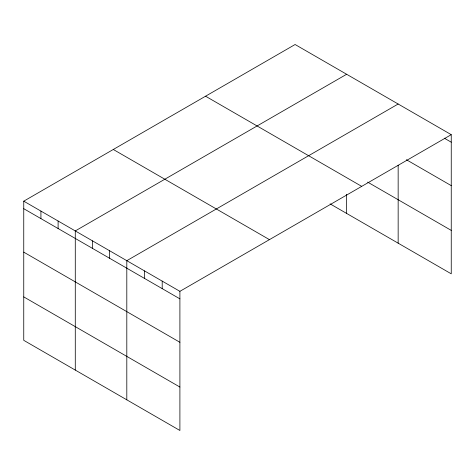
<?xml version="1.0" encoding="UTF-8"?>
<svg xmlns="http://www.w3.org/2000/svg" width="475" height="475" viewBox="0 0 475 475"><rect width="100%" height="100%" fill="white"/><g stroke="black" fill="none" stroke-linecap="round" stroke-linejoin="round"><path stroke-width="0.71" d="M451.25 134.668L295.1 44.513L23.75 201.174L23.75 340.332L179.9 430.487L179.9 291.329L451.25 134.668L451.25 273.826L330.089 203.87M346.631 74.266L75.282 230.927L75.282 370.084M398.157 104.013L126.807 260.674L126.807 399.837M444.297 138.178L451.25 142.191M406.374 159.719L451.25 185.63M367.62 182.103L451.25 230.387M205.556 96.211L361.707 186.366M113.293 149.477L269.444 239.632M23.75 201.174L179.9 291.329M23.75 208.697L179.9 298.852M23.75 252.142L179.9 342.291M23.75 296.893L179.9 387.048M398.157 165.247L398.157 243.17M346.631 194.281L346.631 213.423M162.201 281.111L162.201 288.634M144.507 270.892L144.507 278.415M109.63 250.758L109.63 258.281M92.459 240.843L92.459 248.366M58.104 221.012L58.104 228.534M40.927 211.09L40.927 218.619"/></g></svg>
